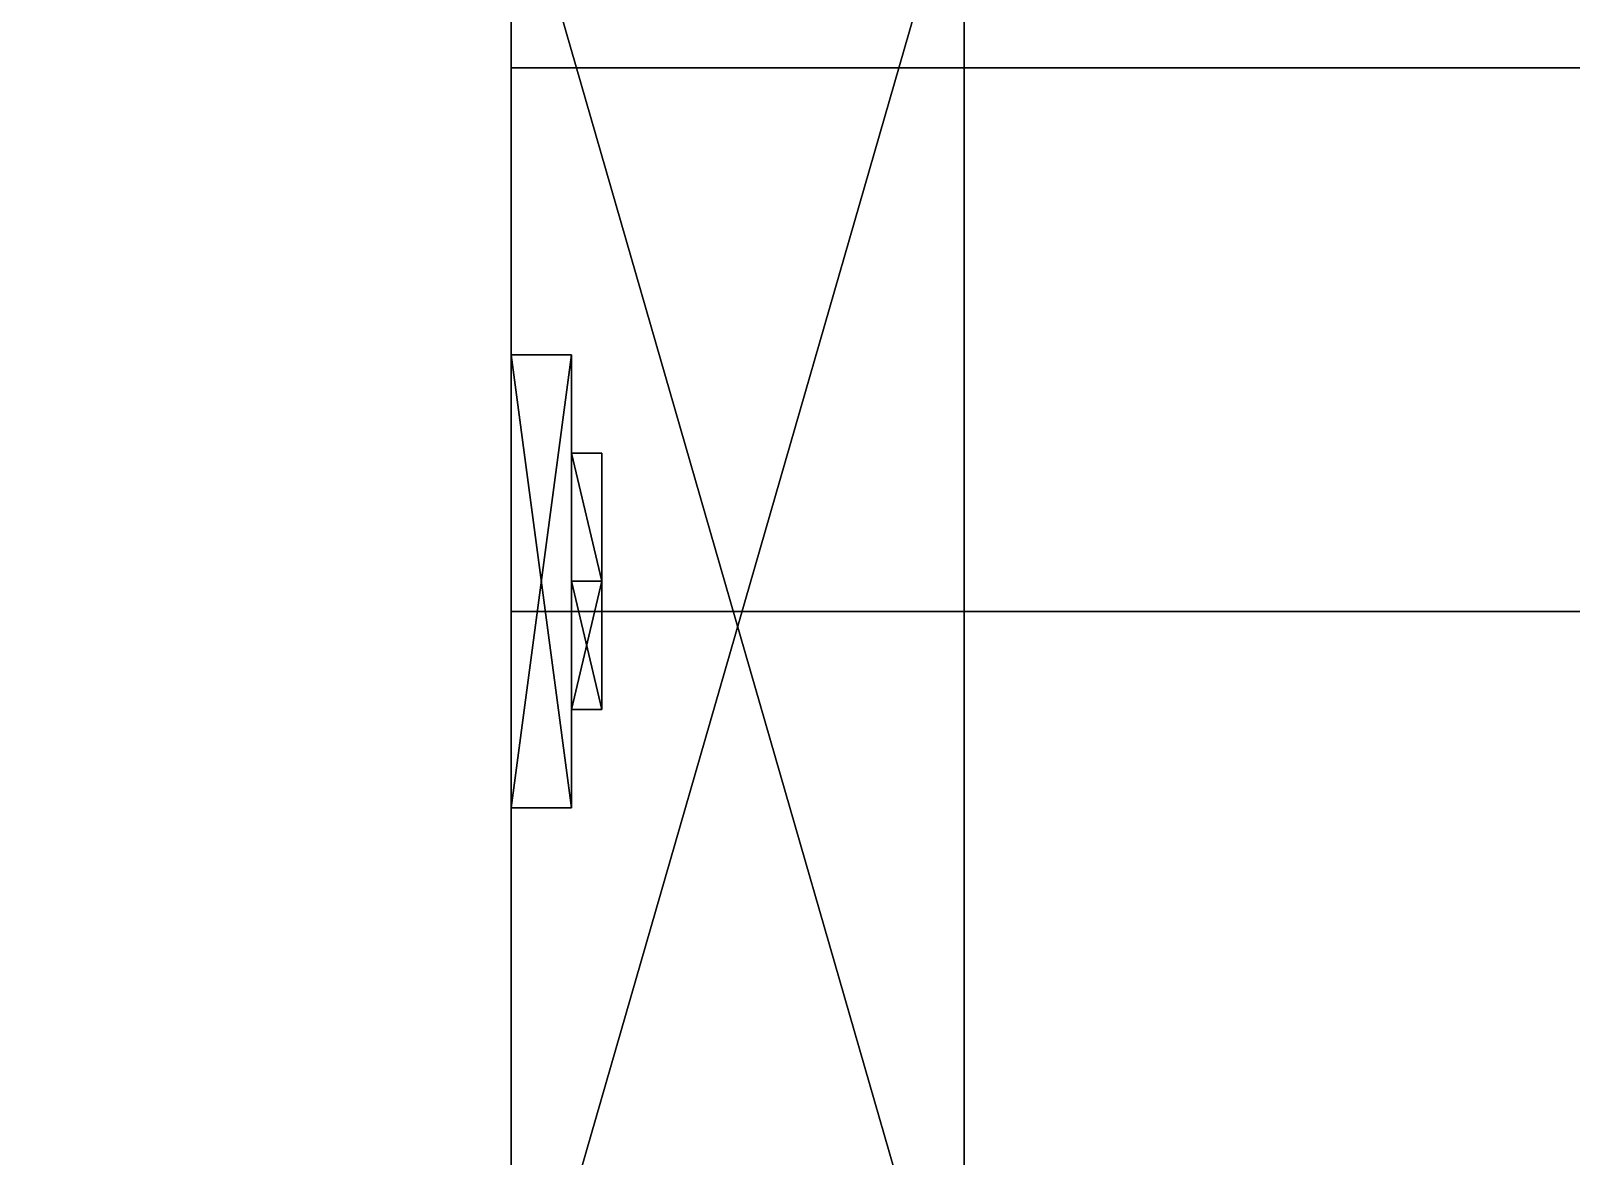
# Model space of a CAD drawing. Extents: x -100 to 4856, y -100 to 4830.
# Drawn here: x 2628.6 to 2679.6, y 524 to 561.2 of the extents above; entities that cross this region are included whole.
import ezdxf

# ---------------------------------------------------------------- set-up
doc = ezdxf.new("R2010")
doc.units = 0
for name, color, linetype in [('LAYER0', 7, 'CONTINUOUS'), ('LAYER1116', 253, 'CONTINUOUS'), ('LAYER1118', 253, 'CONTINUOUS'), ('LAYER1120', 253, 'CONTINUOUS'), ('LAYER1122', 253, 'CONTINUOUS'), ('LAYER1124', 253, 'CONTINUOUS'), ('LAYER839', 7, 'CONTINUOUS'), ('LAYER842', 7, 'CONTINUOUS'), ('LAYER845', 7, 'CONTINUOUS'), ('LAYER853', 7, 'CONTINUOUS')]:
    doc.layers.add(name, color=color, linetype=linetype)

msp = doc.modelspace()

# ---------------------------------------------------------------- linework, layer by layer
at = {"layer": 'LAYER0', "invisible_edges": 1}
for points in [[(4856, 4830, -5), (-100, -100, -5), (-100, 4830, -5), (4856, 4830, -5)], [(-100, -100, -5), (4856, 4830, -5), (4856, -100, -5), (-100, -100, -5)], [(4856, -100), (-100, 4830), (-100, -100), (4856, -100)], [(-100, 4830), (4856, -100), (4856, 4830), (-100, 4830)]]:
    msp.add_3dface(points, dxfattribs=at)
at = {"layer": 'LAYER1116'}
for points in [[(2644.5, 567.5, 176.2174), (2659.5, 567.5, 176.2174), (2644.5, 515.5, 176.2174), (2644.5, 567.5, 176.2174)], [(2644.5, 515.5, 176.2174), (2659.5, 567.5, 176.2174), (2659.5, 515.5, 176.2174), (2644.5, 515.5, 176.2174)], [(2644.5, 515.5, 189.7826), (2659.5, 515.5, 189.7826), (2644.5, 567.5, 189.7826), (2644.5, 515.5, 189.7826)], [(2644.5, 567.5, 189.7826), (2659.5, 515.5, 189.7826), (2659.5, 567.5, 189.7826), (2644.5, 567.5, 189.7826)], [(2659.5, 567.5, 176.2174), (2659.5, 567.5, 189.7826), (2659.5, 515.5, 176.2174), (2659.5, 567.5, 176.2174)], [(2659.5, 515.5, 176.2174), (2659.5, 567.5, 189.7826), (2659.5, 515.5, 189.7826), (2659.5, 515.5, 176.2174)], [(2646.5, 550.5, 209), (2644.5, 550.5, 209), (2644.5, 535.5, 209), (2646.5, 550.5, 209)], [(2646.5, 550.5, 209), (2644.5, 535.5, 209), (2646.5, 535.5, 209), (2646.5, 550.5, 209)], [(2646.5, 535.5, 157), (2644.5, 535.5, 157), (2644.5, 550.5, 157), (2646.5, 535.5, 157)], [(2646.5, 535.5, 157), (2644.5, 550.5, 157), (2646.5, 550.5, 157), (2646.5, 535.5, 157)], [(2644.5, 550.5, 157), (2644.5, 550.5, 209), (2646.5, 550.5, 209), (2644.5, 550.5, 157)], [(2644.5, 550.5, 157), (2646.5, 550.5, 209), (2646.5, 550.5, 157), (2644.5, 550.5, 157)], [(2646.5, 550.5, 157), (2646.5, 550.5, 209), (2646.5, 535.5, 209), (2646.5, 550.5, 157)], [(2646.5, 550.5, 157), (2646.5, 535.5, 209), (2646.5, 535.5, 157), (2646.5, 550.5, 157)], [(2647.5, 547.24, 201.087), (2647.5, 543, 196.2939), (2646.5, 547.24, 201.087), (2647.5, 547.24, 201.087)], [(2646.5, 547.24, 201.087), (2647.5, 543, 196.2939), (2646.5, 543, 196.2939), (2646.5, 547.24, 201.087)], [(2646.5, 543, 205.88), (2646.5, 543, 196.2939), (2646.5, 547.24, 201.087), (2646.5, 543, 205.88)], [(2646.5, 543, 205.88), (2647.5, 543, 205.88), (2646.5, 547.24, 201.087), (2646.5, 543, 205.88)], [(2646.5, 547.24, 201.087), (2647.5, 543, 205.88), (2647.5, 547.24, 201.087), (2646.5, 547.24, 201.087)], [(2647.5, 547.24, 164.913), (2647.5, 543, 160.12), (2646.5, 547.24, 164.913), (2647.5, 547.24, 164.913)], [(2646.5, 547.24, 164.913), (2647.5, 543, 160.12), (2646.5, 543, 160.12), (2646.5, 547.24, 164.913)], [(2646.5, 543, 169.7061), (2646.5, 543, 160.12), (2646.5, 547.24, 164.913), (2646.5, 543, 169.7061)], [(2646.5, 543, 169.7061), (2647.5, 543, 169.7061), (2646.5, 547.24, 164.913), (2646.5, 543, 169.7061)], [(2646.5, 547.24, 164.913), (2647.5, 543, 169.7061), (2647.5, 547.24, 164.913), (2646.5, 547.24, 164.913)], [(2647.5, 543, 205.88), (2647.5, 538.76, 201.087), (2647.5, 547.24, 201.087), (2647.5, 543, 205.88)], [(2647.5, 547.24, 201.087), (2647.5, 538.76, 201.087), (2647.5, 543, 196.2939), (2647.5, 547.24, 201.087)], [(2647.5, 543, 169.7061), (2647.5, 538.76, 164.913), (2647.5, 547.24, 164.913), (2647.5, 543, 169.7061)], [(2647.5, 547.24, 164.913), (2647.5, 538.76, 164.913), (2647.5, 543, 160.12), (2647.5, 547.24, 164.913)], [(2647.5, 543, 196.2939), (2647.5, 538.76, 201.087), (2646.5, 543, 196.2939), (2647.5, 543, 196.2939)], [(2646.5, 543, 196.2939), (2647.5, 538.76, 201.087), (2646.5, 538.76, 201.087), (2646.5, 543, 196.2939)], [(2647.5, 538.76, 201.087), (2647.5, 543, 205.88), (2646.5, 538.76, 201.087), (2647.5, 538.76, 201.087)], [(2646.5, 538.76, 201.087), (2647.5, 543, 205.88), (2646.5, 543, 205.88), (2646.5, 538.76, 201.087)], [(2646.5, 543, 205.88), (2646.5, 538.76, 201.087), (2646.5, 543, 196.2939), (2646.5, 543, 205.88)], [(2647.5, 543, 160.12), (2647.5, 538.76, 164.913), (2646.5, 543, 160.12), (2647.5, 543, 160.12)], [(2646.5, 543, 160.12), (2647.5, 538.76, 164.913), (2646.5, 538.76, 164.913), (2646.5, 543, 160.12)], [(2647.5, 538.76, 164.913), (2647.5, 543, 169.7061), (2646.5, 538.76, 164.913), (2647.5, 538.76, 164.913)], [(2646.5, 538.76, 164.913), (2647.5, 543, 169.7061), (2646.5, 543, 169.7061), (2646.5, 538.76, 164.913)], [(2646.5, 543, 169.7061), (2646.5, 538.76, 164.913), (2646.5, 543, 160.12), (2646.5, 543, 169.7061)], [(2646.5, 535.5, 209), (2644.5, 535.5, 209), (2644.5, 535.5, 157), (2646.5, 535.5, 209)], [(2646.5, 535.5, 209), (2644.5, 535.5, 157), (2646.5, 535.5, 157), (2646.5, 535.5, 209)]]:
    msp.add_3dface(points, dxfattribs=at)
at = {"layer": 'LAYER1118'}
for points in [[(2644.5, 567.5, 739.7174), (2659.5, 567.5, 739.7174), (2644.5, 515.5, 739.7174), (2644.5, 567.5, 739.7174)], [(2644.5, 515.5, 739.7174), (2659.5, 567.5, 739.7174), (2659.5, 515.5, 739.7174), (2644.5, 515.5, 739.7174)], [(2644.5, 515.5, 753.2826), (2659.5, 515.5, 753.2826), (2644.5, 567.5, 753.2826), (2644.5, 515.5, 753.2826)], [(2644.5, 567.5, 753.2826), (2659.5, 515.5, 753.2826), (2659.5, 567.5, 753.2826), (2644.5, 567.5, 753.2826)], [(2659.5, 567.5, 739.7174), (2659.5, 567.5, 753.2826), (2659.5, 515.5, 739.7174), (2659.5, 567.5, 739.7174)], [(2659.5, 515.5, 739.7174), (2659.5, 567.5, 753.2826), (2659.5, 515.5, 753.2826), (2659.5, 515.5, 739.7174)], [(2646.5, 550.5, 772.5), (2644.5, 550.5, 772.5), (2644.5, 535.5, 772.5), (2646.5, 550.5, 772.5)], [(2646.5, 550.5, 772.5), (2644.5, 535.5, 772.5), (2646.5, 535.5, 772.5), (2646.5, 550.5, 772.5)], [(2646.5, 535.5, 720.5), (2644.5, 535.5, 720.5), (2644.5, 550.5, 720.5), (2646.5, 535.5, 720.5)], [(2646.5, 535.5, 720.5), (2644.5, 550.5, 720.5), (2646.5, 550.5, 720.5), (2646.5, 535.5, 720.5)], [(2644.5, 550.5, 720.5), (2644.5, 550.5, 772.5), (2646.5, 550.5, 772.5), (2644.5, 550.5, 720.5)], [(2644.5, 550.5, 720.5), (2646.5, 550.5, 772.5), (2646.5, 550.5, 720.5), (2644.5, 550.5, 720.5)], [(2646.5, 550.5, 720.5), (2646.5, 550.5, 772.5), (2646.5, 535.5, 772.5), (2646.5, 550.5, 720.5)], [(2646.5, 550.5, 720.5), (2646.5, 535.5, 772.5), (2646.5, 535.5, 720.5), (2646.5, 550.5, 720.5)], [(2647.5, 547.24, 764.587), (2647.5, 543, 759.7939), (2646.5, 547.24, 764.587), (2647.5, 547.24, 764.587)], [(2646.5, 547.24, 764.587), (2647.5, 543, 759.7939), (2646.5, 543, 759.7939), (2646.5, 547.24, 764.587)], [(2646.5, 543, 769.38), (2646.5, 543, 759.7939), (2646.5, 547.24, 764.587), (2646.5, 543, 769.38)], [(2646.5, 543, 769.38), (2647.5, 543, 769.38), (2646.5, 547.24, 764.587), (2646.5, 543, 769.38)], [(2646.5, 547.24, 764.587), (2647.5, 543, 769.38), (2647.5, 547.24, 764.587), (2646.5, 547.24, 764.587)], [(2647.5, 547.24, 728.413), (2647.5, 543, 723.62), (2646.5, 547.24, 728.413), (2647.5, 547.24, 728.413)], [(2646.5, 547.24, 728.413), (2647.5, 543, 723.62), (2646.5, 543, 723.62), (2646.5, 547.24, 728.413)], [(2646.5, 543, 733.2061), (2646.5, 543, 723.62), (2646.5, 547.24, 728.413), (2646.5, 543, 733.2061)], [(2646.5, 543, 733.2061), (2647.5, 543, 733.2061), (2646.5, 547.24, 728.413), (2646.5, 543, 733.2061)], [(2646.5, 547.24, 728.413), (2647.5, 543, 733.2061), (2647.5, 547.24, 728.413), (2646.5, 547.24, 728.413)], [(2647.5, 543, 769.38), (2647.5, 538.76, 764.587), (2647.5, 547.24, 764.587), (2647.5, 543, 769.38)], [(2647.5, 547.24, 764.587), (2647.5, 538.76, 764.587), (2647.5, 543, 759.7939), (2647.5, 547.24, 764.587)], [(2647.5, 543, 733.2061), (2647.5, 538.76, 728.413), (2647.5, 547.24, 728.413), (2647.5, 543, 733.2061)], [(2647.5, 547.24, 728.413), (2647.5, 538.76, 728.413), (2647.5, 543, 723.62), (2647.5, 547.24, 728.413)], [(2647.5, 543, 759.7939), (2647.5, 538.76, 764.587), (2646.5, 543, 759.7939), (2647.5, 543, 759.7939)], [(2646.5, 543, 759.7939), (2647.5, 538.76, 764.587), (2646.5, 538.76, 764.587), (2646.5, 543, 759.7939)], [(2647.5, 538.76, 764.587), (2647.5, 543, 769.38), (2646.5, 538.76, 764.587), (2647.5, 538.76, 764.587)], [(2646.5, 538.76, 764.587), (2647.5, 543, 769.38), (2646.5, 543, 769.38), (2646.5, 538.76, 764.587)], [(2646.5, 543, 769.38), (2646.5, 538.76, 764.587), (2646.5, 543, 759.7939), (2646.5, 543, 769.38)], [(2647.5, 543, 723.62), (2647.5, 538.76, 728.413), (2646.5, 543, 723.62), (2647.5, 543, 723.62)], [(2646.5, 543, 723.62), (2647.5, 538.76, 728.413), (2646.5, 538.76, 728.413), (2646.5, 543, 723.62)], [(2647.5, 538.76, 728.413), (2647.5, 543, 733.2061), (2646.5, 538.76, 728.413), (2647.5, 538.76, 728.413)], [(2646.5, 538.76, 728.413), (2647.5, 543, 733.2061), (2646.5, 543, 733.2061), (2646.5, 538.76, 728.413)], [(2646.5, 543, 733.2061), (2646.5, 538.76, 728.413), (2646.5, 543, 723.62), (2646.5, 543, 733.2061)], [(2646.5, 535.5, 772.5), (2644.5, 535.5, 772.5), (2644.5, 535.5, 720.5), (2646.5, 535.5, 772.5)], [(2646.5, 535.5, 772.5), (2644.5, 535.5, 720.5), (2646.5, 535.5, 720.5), (2646.5, 535.5, 772.5)]]:
    msp.add_3dface(points, dxfattribs=at)
at = {"layer": 'LAYER1120'}
for points in [[(2644.5, 567.5, 1303.217), (2659.5, 567.5, 1303.217), (2644.5, 515.5, 1303.217), (2644.5, 567.5, 1303.217)], [(2644.5, 515.5, 1303.217), (2659.5, 567.5, 1303.217), (2659.5, 515.5, 1303.217), (2644.5, 515.5, 1303.217)], [(2644.5, 515.5, 1316.783), (2659.5, 515.5, 1316.783), (2644.5, 567.5, 1316.783), (2644.5, 515.5, 1316.783)], [(2644.5, 567.5, 1316.783), (2659.5, 515.5, 1316.783), (2659.5, 567.5, 1316.783), (2644.5, 567.5, 1316.783)], [(2659.5, 567.5, 1303.217), (2659.5, 567.5, 1316.783), (2659.5, 515.5, 1303.217), (2659.5, 567.5, 1303.217)], [(2659.5, 515.5, 1303.217), (2659.5, 567.5, 1316.783), (2659.5, 515.5, 1316.783), (2659.5, 515.5, 1303.217)], [(2646.5, 550.5, 1336), (2644.5, 550.5, 1336), (2644.5, 535.5, 1336), (2646.5, 550.5, 1336)], [(2646.5, 550.5, 1336), (2644.5, 535.5, 1336), (2646.5, 535.5, 1336), (2646.5, 550.5, 1336)], [(2646.5, 535.5, 1284), (2644.5, 535.5, 1284), (2644.5, 550.5, 1284), (2646.5, 535.5, 1284)], [(2646.5, 535.5, 1284), (2644.5, 550.5, 1284), (2646.5, 550.5, 1284), (2646.5, 535.5, 1284)], [(2644.5, 550.5, 1284), (2644.5, 550.5, 1336), (2646.5, 550.5, 1336), (2644.5, 550.5, 1284)], [(2644.5, 550.5, 1284), (2646.5, 550.5, 1336), (2646.5, 550.5, 1284), (2644.5, 550.5, 1284)], [(2646.5, 550.5, 1284), (2646.5, 550.5, 1336), (2646.5, 535.5, 1336), (2646.5, 550.5, 1284)], [(2646.5, 550.5, 1284), (2646.5, 535.5, 1336), (2646.5, 535.5, 1284), (2646.5, 550.5, 1284)], [(2647.5, 547.24, 1328.087), (2647.5, 543, 1323.294), (2646.5, 547.24, 1328.087), (2647.5, 547.24, 1328.087)], [(2646.5, 547.24, 1328.087), (2647.5, 543, 1323.294), (2646.5, 543, 1323.294), (2646.5, 547.24, 1328.087)], [(2646.5, 543, 1332.88), (2646.5, 543, 1323.294), (2646.5, 547.24, 1328.087), (2646.5, 543, 1332.88)], [(2646.5, 543, 1332.88), (2647.5, 543, 1332.88), (2646.5, 547.24, 1328.087), (2646.5, 543, 1332.88)], [(2646.5, 547.24, 1328.087), (2647.5, 543, 1332.88), (2647.5, 547.24, 1328.087), (2646.5, 547.24, 1328.087)], [(2647.5, 547.24, 1291.913), (2647.5, 543, 1287.12), (2646.5, 547.24, 1291.913), (2647.5, 547.24, 1291.913)], [(2646.5, 547.24, 1291.913), (2647.5, 543, 1287.12), (2646.5, 543, 1287.12), (2646.5, 547.24, 1291.913)], [(2646.5, 543, 1296.706), (2646.5, 543, 1287.12), (2646.5, 547.24, 1291.913), (2646.5, 543, 1296.706)], [(2646.5, 543, 1296.706), (2647.5, 543, 1296.706), (2646.5, 547.24, 1291.913), (2646.5, 543, 1296.706)], [(2646.5, 547.24, 1291.913), (2647.5, 543, 1296.706), (2647.5, 547.24, 1291.913), (2646.5, 547.24, 1291.913)], [(2647.5, 543, 1332.88), (2647.5, 538.76, 1328.087), (2647.5, 547.24, 1328.087), (2647.5, 543, 1332.88)], [(2647.5, 547.24, 1328.087), (2647.5, 538.76, 1328.087), (2647.5, 543, 1323.294), (2647.5, 547.24, 1328.087)], [(2647.5, 543, 1296.706), (2647.5, 538.76, 1291.913), (2647.5, 547.24, 1291.913), (2647.5, 543, 1296.706)], [(2647.5, 547.24, 1291.913), (2647.5, 538.76, 1291.913), (2647.5, 543, 1287.12), (2647.5, 547.24, 1291.913)], [(2647.5, 543, 1323.294), (2647.5, 538.76, 1328.087), (2646.5, 543, 1323.294), (2647.5, 543, 1323.294)], [(2646.5, 543, 1323.294), (2647.5, 538.76, 1328.087), (2646.5, 538.76, 1328.087), (2646.5, 543, 1323.294)], [(2647.5, 538.76, 1328.087), (2647.5, 543, 1332.88), (2646.5, 538.76, 1328.087), (2647.5, 538.76, 1328.087)], [(2646.5, 538.76, 1328.087), (2647.5, 543, 1332.88), (2646.5, 543, 1332.88), (2646.5, 538.76, 1328.087)], [(2646.5, 543, 1332.88), (2646.5, 538.76, 1328.087), (2646.5, 543, 1323.294), (2646.5, 543, 1332.88)], [(2647.5, 543, 1287.12), (2647.5, 538.76, 1291.913), (2646.5, 543, 1287.12), (2647.5, 543, 1287.12)], [(2646.5, 543, 1287.12), (2647.5, 538.76, 1291.913), (2646.5, 538.76, 1291.913), (2646.5, 543, 1287.12)], [(2647.5, 538.76, 1291.913), (2647.5, 543, 1296.706), (2646.5, 538.76, 1291.913), (2647.5, 538.76, 1291.913)], [(2646.5, 538.76, 1291.913), (2647.5, 543, 1296.706), (2646.5, 543, 1296.706), (2646.5, 538.76, 1291.913)], [(2646.5, 543, 1296.706), (2646.5, 538.76, 1291.913), (2646.5, 543, 1287.12), (2646.5, 543, 1296.706)], [(2646.5, 535.5, 1336), (2644.5, 535.5, 1336), (2644.5, 535.5, 1284), (2646.5, 535.5, 1336)], [(2646.5, 535.5, 1336), (2644.5, 535.5, 1284), (2646.5, 535.5, 1284), (2646.5, 535.5, 1336)]]:
    msp.add_3dface(points, dxfattribs=at)
at = {"layer": 'LAYER1122'}
for points in [[(2644.5, 567.5, 1866.717), (2659.5, 567.5, 1866.717), (2644.5, 515.5, 1866.717), (2644.5, 567.5, 1866.717)], [(2644.5, 515.5, 1866.717), (2659.5, 567.5, 1866.717), (2659.5, 515.5, 1866.717), (2644.5, 515.5, 1866.717)], [(2644.5, 515.5, 1880.283), (2659.5, 515.5, 1880.283), (2644.5, 567.5, 1880.283), (2644.5, 515.5, 1880.283)], [(2644.5, 567.5, 1880.283), (2659.5, 515.5, 1880.283), (2659.5, 567.5, 1880.283), (2644.5, 567.5, 1880.283)], [(2659.5, 567.5, 1866.717), (2659.5, 567.5, 1880.283), (2659.5, 515.5, 1866.717), (2659.5, 567.5, 1866.717)], [(2659.5, 515.5, 1866.717), (2659.5, 567.5, 1880.283), (2659.5, 515.5, 1880.283), (2659.5, 515.5, 1866.717)], [(2646.5, 550.5, 1899.5), (2644.5, 550.5, 1899.5), (2644.5, 535.5, 1899.5), (2646.5, 550.5, 1899.5)], [(2646.5, 550.5, 1899.5), (2644.5, 535.5, 1899.5), (2646.5, 535.5, 1899.5), (2646.5, 550.5, 1899.5)], [(2646.5, 535.5, 1847.5), (2644.5, 535.5, 1847.5), (2644.5, 550.5, 1847.5), (2646.5, 535.5, 1847.5)], [(2646.5, 535.5, 1847.5), (2644.5, 550.5, 1847.5), (2646.5, 550.5, 1847.5), (2646.5, 535.5, 1847.5)], [(2644.5, 550.5, 1847.5), (2644.5, 550.5, 1899.5), (2646.5, 550.5, 1899.5), (2644.5, 550.5, 1847.5)], [(2644.5, 550.5, 1847.5), (2646.5, 550.5, 1899.5), (2646.5, 550.5, 1847.5), (2644.5, 550.5, 1847.5)], [(2646.5, 550.5, 1847.5), (2646.5, 550.5, 1899.5), (2646.5, 535.5, 1899.5), (2646.5, 550.5, 1847.5)], [(2646.5, 550.5, 1847.5), (2646.5, 535.5, 1899.5), (2646.5, 535.5, 1847.5), (2646.5, 550.5, 1847.5)], [(2647.5, 547.24, 1891.587), (2647.5, 543, 1886.794), (2646.5, 547.24, 1891.587), (2647.5, 547.24, 1891.587)], [(2646.5, 547.24, 1891.587), (2647.5, 543, 1886.794), (2646.5, 543, 1886.794), (2646.5, 547.24, 1891.587)], [(2646.5, 543, 1896.38), (2646.5, 543, 1886.794), (2646.5, 547.24, 1891.587), (2646.5, 543, 1896.38)], [(2646.5, 543, 1896.38), (2647.5, 543, 1896.38), (2646.5, 547.24, 1891.587), (2646.5, 543, 1896.38)], [(2646.5, 547.24, 1891.587), (2647.5, 543, 1896.38), (2647.5, 547.24, 1891.587), (2646.5, 547.24, 1891.587)], [(2647.5, 547.24, 1855.413), (2647.5, 543, 1850.62), (2646.5, 547.24, 1855.413), (2647.5, 547.24, 1855.413)], [(2646.5, 547.24, 1855.413), (2647.5, 543, 1850.62), (2646.5, 543, 1850.62), (2646.5, 547.24, 1855.413)], [(2646.5, 543, 1860.206), (2646.5, 543, 1850.62), (2646.5, 547.24, 1855.413), (2646.5, 543, 1860.206)], [(2646.5, 543, 1860.206), (2647.5, 543, 1860.206), (2646.5, 547.24, 1855.413), (2646.5, 543, 1860.206)], [(2646.5, 547.24, 1855.413), (2647.5, 543, 1860.206), (2647.5, 547.24, 1855.413), (2646.5, 547.24, 1855.413)], [(2647.5, 543, 1896.38), (2647.5, 538.76, 1891.587), (2647.5, 547.24, 1891.587), (2647.5, 543, 1896.38)], [(2647.5, 547.24, 1891.587), (2647.5, 538.76, 1891.587), (2647.5, 543, 1886.794), (2647.5, 547.24, 1891.587)], [(2647.5, 543, 1860.206), (2647.5, 538.76, 1855.413), (2647.5, 547.24, 1855.413), (2647.5, 543, 1860.206)], [(2647.5, 547.24, 1855.413), (2647.5, 538.76, 1855.413), (2647.5, 543, 1850.62), (2647.5, 547.24, 1855.413)], [(2647.5, 543, 1886.794), (2647.5, 538.76, 1891.587), (2646.5, 543, 1886.794), (2647.5, 543, 1886.794)], [(2646.5, 543, 1886.794), (2647.5, 538.76, 1891.587), (2646.5, 538.76, 1891.587), (2646.5, 543, 1886.794)], [(2647.5, 538.76, 1891.587), (2647.5, 543, 1896.38), (2646.5, 538.76, 1891.587), (2647.5, 538.76, 1891.587)], [(2646.5, 538.76, 1891.587), (2647.5, 543, 1896.38), (2646.5, 543, 1896.38), (2646.5, 538.76, 1891.587)], [(2646.5, 543, 1896.38), (2646.5, 538.76, 1891.587), (2646.5, 543, 1886.794), (2646.5, 543, 1896.38)], [(2647.5, 543, 1850.62), (2647.5, 538.76, 1855.413), (2646.5, 543, 1850.62), (2647.5, 543, 1850.62)], [(2646.5, 543, 1850.62), (2647.5, 538.76, 1855.413), (2646.5, 538.76, 1855.413), (2646.5, 543, 1850.62)], [(2647.5, 538.76, 1855.413), (2647.5, 543, 1860.206), (2646.5, 538.76, 1855.413), (2647.5, 538.76, 1855.413)], [(2646.5, 538.76, 1855.413), (2647.5, 543, 1860.206), (2646.5, 543, 1860.206), (2646.5, 538.76, 1855.413)], [(2646.5, 543, 1860.206), (2646.5, 538.76, 1855.413), (2646.5, 543, 1850.62), (2646.5, 543, 1860.206)], [(2646.5, 535.5, 1899.5), (2644.5, 535.5, 1899.5), (2644.5, 535.5, 1847.5), (2646.5, 535.5, 1899.5)], [(2646.5, 535.5, 1899.5), (2644.5, 535.5, 1847.5), (2646.5, 535.5, 1847.5), (2646.5, 535.5, 1899.5)]]:
    msp.add_3dface(points, dxfattribs=at)
at = {"layer": 'LAYER1124'}
for points in [[(2644.5, 567.5, 2430.217), (2659.5, 567.5, 2430.217), (2644.5, 515.5, 2430.217), (2644.5, 567.5, 2430.217)], [(2644.5, 515.5, 2430.217), (2659.5, 567.5, 2430.217), (2659.5, 515.5, 2430.217), (2644.5, 515.5, 2430.217)], [(2644.5, 515.5, 2443.783), (2659.5, 515.5, 2443.783), (2644.5, 567.5, 2443.783), (2644.5, 515.5, 2443.783)], [(2644.5, 567.5, 2443.783), (2659.5, 515.5, 2443.783), (2659.5, 567.5, 2443.783), (2644.5, 567.5, 2443.783)], [(2659.5, 567.5, 2430.217), (2659.5, 567.5, 2443.783), (2659.5, 515.5, 2430.217), (2659.5, 567.5, 2430.217)], [(2659.5, 515.5, 2430.217), (2659.5, 567.5, 2443.783), (2659.5, 515.5, 2443.783), (2659.5, 515.5, 2430.217)], [(2646.5, 550.5, 2463), (2644.5, 550.5, 2463), (2644.5, 535.5, 2463), (2646.5, 550.5, 2463)], [(2646.5, 550.5, 2463), (2644.5, 535.5, 2463), (2646.5, 535.5, 2463), (2646.5, 550.5, 2463)], [(2646.5, 535.5, 2411), (2644.5, 535.5, 2411), (2644.5, 550.5, 2411), (2646.5, 535.5, 2411)], [(2646.5, 535.5, 2411), (2644.5, 550.5, 2411), (2646.5, 550.5, 2411), (2646.5, 535.5, 2411)], [(2644.5, 550.5, 2411), (2644.5, 550.5, 2463), (2646.5, 550.5, 2463), (2644.5, 550.5, 2411)], [(2644.5, 550.5, 2411), (2646.5, 550.5, 2463), (2646.5, 550.5, 2411), (2644.5, 550.5, 2411)], [(2646.5, 550.5, 2411), (2646.5, 550.5, 2463), (2646.5, 535.5, 2463), (2646.5, 550.5, 2411)], [(2646.5, 550.5, 2411), (2646.5, 535.5, 2463), (2646.5, 535.5, 2411), (2646.5, 550.5, 2411)], [(2647.5, 547.24, 2455.087), (2647.5, 543, 2450.294), (2646.5, 547.24, 2455.087), (2647.5, 547.24, 2455.087)], [(2646.5, 547.24, 2455.087), (2647.5, 543, 2450.294), (2646.5, 543, 2450.294), (2646.5, 547.24, 2455.087)], [(2646.5, 543, 2459.88), (2646.5, 543, 2450.294), (2646.5, 547.24, 2455.087), (2646.5, 543, 2459.88)], [(2646.5, 543, 2459.88), (2647.5, 543, 2459.88), (2646.5, 547.24, 2455.087), (2646.5, 543, 2459.88)], [(2646.5, 547.24, 2455.087), (2647.5, 543, 2459.88), (2647.5, 547.24, 2455.087), (2646.5, 547.24, 2455.087)], [(2647.5, 547.24, 2418.913), (2647.5, 543, 2414.12), (2646.5, 547.24, 2418.913), (2647.5, 547.24, 2418.913)], [(2646.5, 547.24, 2418.913), (2647.5, 543, 2414.12), (2646.5, 543, 2414.12), (2646.5, 547.24, 2418.913)], [(2646.5, 543, 2423.706), (2646.5, 543, 2414.12), (2646.5, 547.24, 2418.913), (2646.5, 543, 2423.706)], [(2646.5, 543, 2423.706), (2647.5, 543, 2423.706), (2646.5, 547.24, 2418.913), (2646.5, 543, 2423.706)], [(2646.5, 547.24, 2418.913), (2647.5, 543, 2423.706), (2647.5, 547.24, 2418.913), (2646.5, 547.24, 2418.913)], [(2647.5, 543, 2459.88), (2647.5, 538.76, 2455.087), (2647.5, 547.24, 2455.087), (2647.5, 543, 2459.88)], [(2647.5, 547.24, 2455.087), (2647.5, 538.76, 2455.087), (2647.5, 543, 2450.294), (2647.5, 547.24, 2455.087)], [(2647.5, 543, 2423.706), (2647.5, 538.76, 2418.913), (2647.5, 547.24, 2418.913), (2647.5, 543, 2423.706)], [(2647.5, 547.24, 2418.913), (2647.5, 538.76, 2418.913), (2647.5, 543, 2414.12), (2647.5, 547.24, 2418.913)], [(2647.5, 543, 2450.294), (2647.5, 538.76, 2455.087), (2646.5, 543, 2450.294), (2647.5, 543, 2450.294)], [(2646.5, 543, 2450.294), (2647.5, 538.76, 2455.087), (2646.5, 538.76, 2455.087), (2646.5, 543, 2450.294)], [(2647.5, 538.76, 2455.087), (2647.5, 543, 2459.88), (2646.5, 538.76, 2455.087), (2647.5, 538.76, 2455.087)], [(2646.5, 538.76, 2455.087), (2647.5, 543, 2459.88), (2646.5, 543, 2459.88), (2646.5, 538.76, 2455.087)], [(2646.5, 543, 2459.88), (2646.5, 538.76, 2455.087), (2646.5, 543, 2450.294), (2646.5, 543, 2459.88)], [(2647.5, 543, 2414.12), (2647.5, 538.76, 2418.913), (2646.5, 543, 2414.12), (2647.5, 543, 2414.12)], [(2646.5, 543, 2414.12), (2647.5, 538.76, 2418.913), (2646.5, 538.76, 2418.913), (2646.5, 543, 2414.12)], [(2647.5, 538.76, 2418.913), (2647.5, 543, 2423.706), (2646.5, 538.76, 2418.913), (2647.5, 538.76, 2418.913)], [(2646.5, 538.76, 2418.913), (2647.5, 543, 2423.706), (2646.5, 543, 2423.706), (2646.5, 538.76, 2418.913)], [(2646.5, 543, 2423.706), (2646.5, 538.76, 2418.913), (2646.5, 543, 2414.12), (2646.5, 543, 2423.706)], [(2646.5, 535.5, 2463), (2644.5, 535.5, 2463), (2644.5, 535.5, 2411), (2646.5, 535.5, 2463)], [(2646.5, 535.5, 2463), (2644.5, 535.5, 2411), (2646.5, 535.5, 2411), (2646.5, 535.5, 2463)]]:
    msp.add_3dface(points, dxfattribs=at)
at = {"layer": 'LAYER839', "invisible_edges": 1}
for points in [[(2644.5, 20), (2626.5, 580), (2644.5, 580), (2644.5, 20)], [(2626.5, 580), (2644.5, 20), (2626.5, 20), (2626.5, 580)], [(2626.5, 20, 2540), (2644.5, 580, 2540), (2626.5, 580, 2540), (2626.5, 20, 2540)], [(2644.5, 580, 2540), (2626.5, 20, 2540), (2644.5, 20, 2540), (2644.5, 580, 2540)], [(2644.5, 580, 2540), (2644.5, 20), (2644.5, 580), (2644.5, 580, 2540)], [(2644.5, 20), (2644.5, 580, 2540), (2644.5, 20, 2540), (2644.5, 20)]]:
    msp.add_3dface(points, dxfattribs=at)
at = {"layer": 'LAYER842', "invisible_edges": 1}
for points in [[(2644.5, 20, 80), (3428.5, 580, 80), (3428.5, 20, 80), (2644.5, 20, 80)], [(3428.5, 580, 80), (2644.5, 20, 80), (2644.5, 580, 80), (3428.5, 580, 80)], [(2644.5, 20, 80), (2644.5, 580, 98), (2644.5, 580, 80), (2644.5, 20, 80)], [(2644.5, 580, 98), (2644.5, 20, 80), (2644.5, 20, 98), (2644.5, 580, 98)], [(2644.5, 580, 98), (3428.5, 20, 98), (3428.5, 580, 98), (2644.5, 580, 98)], [(3428.5, 20, 98), (2644.5, 580, 98), (2644.5, 20, 98), (3428.5, 20, 98)]]:
    msp.add_3dface(points, dxfattribs=at)
at = {"layer": 'LAYER845', "invisible_edges": 1}
for points in [[(2644.5, 560), (3428.5, 542), (2644.5, 542), (2644.5, 560)], [(3428.5, 542), (2644.5, 560), (3428.5, 560), (3428.5, 542)], [(2644.5, 542, 80), (2644.5, 560), (2644.5, 542), (2644.5, 542, 80)], [(2644.5, 560), (2644.5, 542, 80), (2644.5, 560, 80), (2644.5, 560)], [(3428.5, 560, 80), (2644.5, 542, 80), (3428.5, 542, 80), (3428.5, 560, 80)], [(2644.5, 542, 80), (3428.5, 560, 80), (2644.5, 560, 80), (2644.5, 542, 80)], [(2644.5, 560), (3428.5, 560, 80), (3428.5, 560), (2644.5, 560)], [(3428.5, 560, 80), (2644.5, 560), (2644.5, 560, 80), (3428.5, 560, 80)], [(2644.5, 542, 80), (3428.5, 542), (3428.5, 542, 80), (2644.5, 542, 80)], [(3428.5, 542), (2644.5, 542, 80), (2644.5, 542), (3428.5, 542)]]:
    msp.add_3dface(points, dxfattribs=at)
at = {"layer": 'LAYER853', "invisible_edges": 1}
for points in [[(3428.5, 20, 2539), (2644.5, 580, 2539), (2644.5, 20, 2539), (3428.5, 20, 2539)], [(2644.5, 580, 2539), (3428.5, 20, 2539), (3428.5, 580, 2539), (2644.5, 580, 2539)], [(2644.5, 20, 2521), (2644.5, 580, 2539), (2644.5, 580, 2521), (2644.5, 20, 2521)], [(2644.5, 580, 2539), (2644.5, 20, 2521), (2644.5, 20, 2539), (2644.5, 580, 2539)], [(3428.5, 580, 2521), (2644.5, 20, 2521), (2644.5, 580, 2521), (3428.5, 580, 2521)], [(2644.5, 20, 2521), (3428.5, 580, 2521), (3428.5, 20, 2521), (2644.5, 20, 2521)]]:
    msp.add_3dface(points, dxfattribs=at)

doc.saveas('drawing.dxf')
